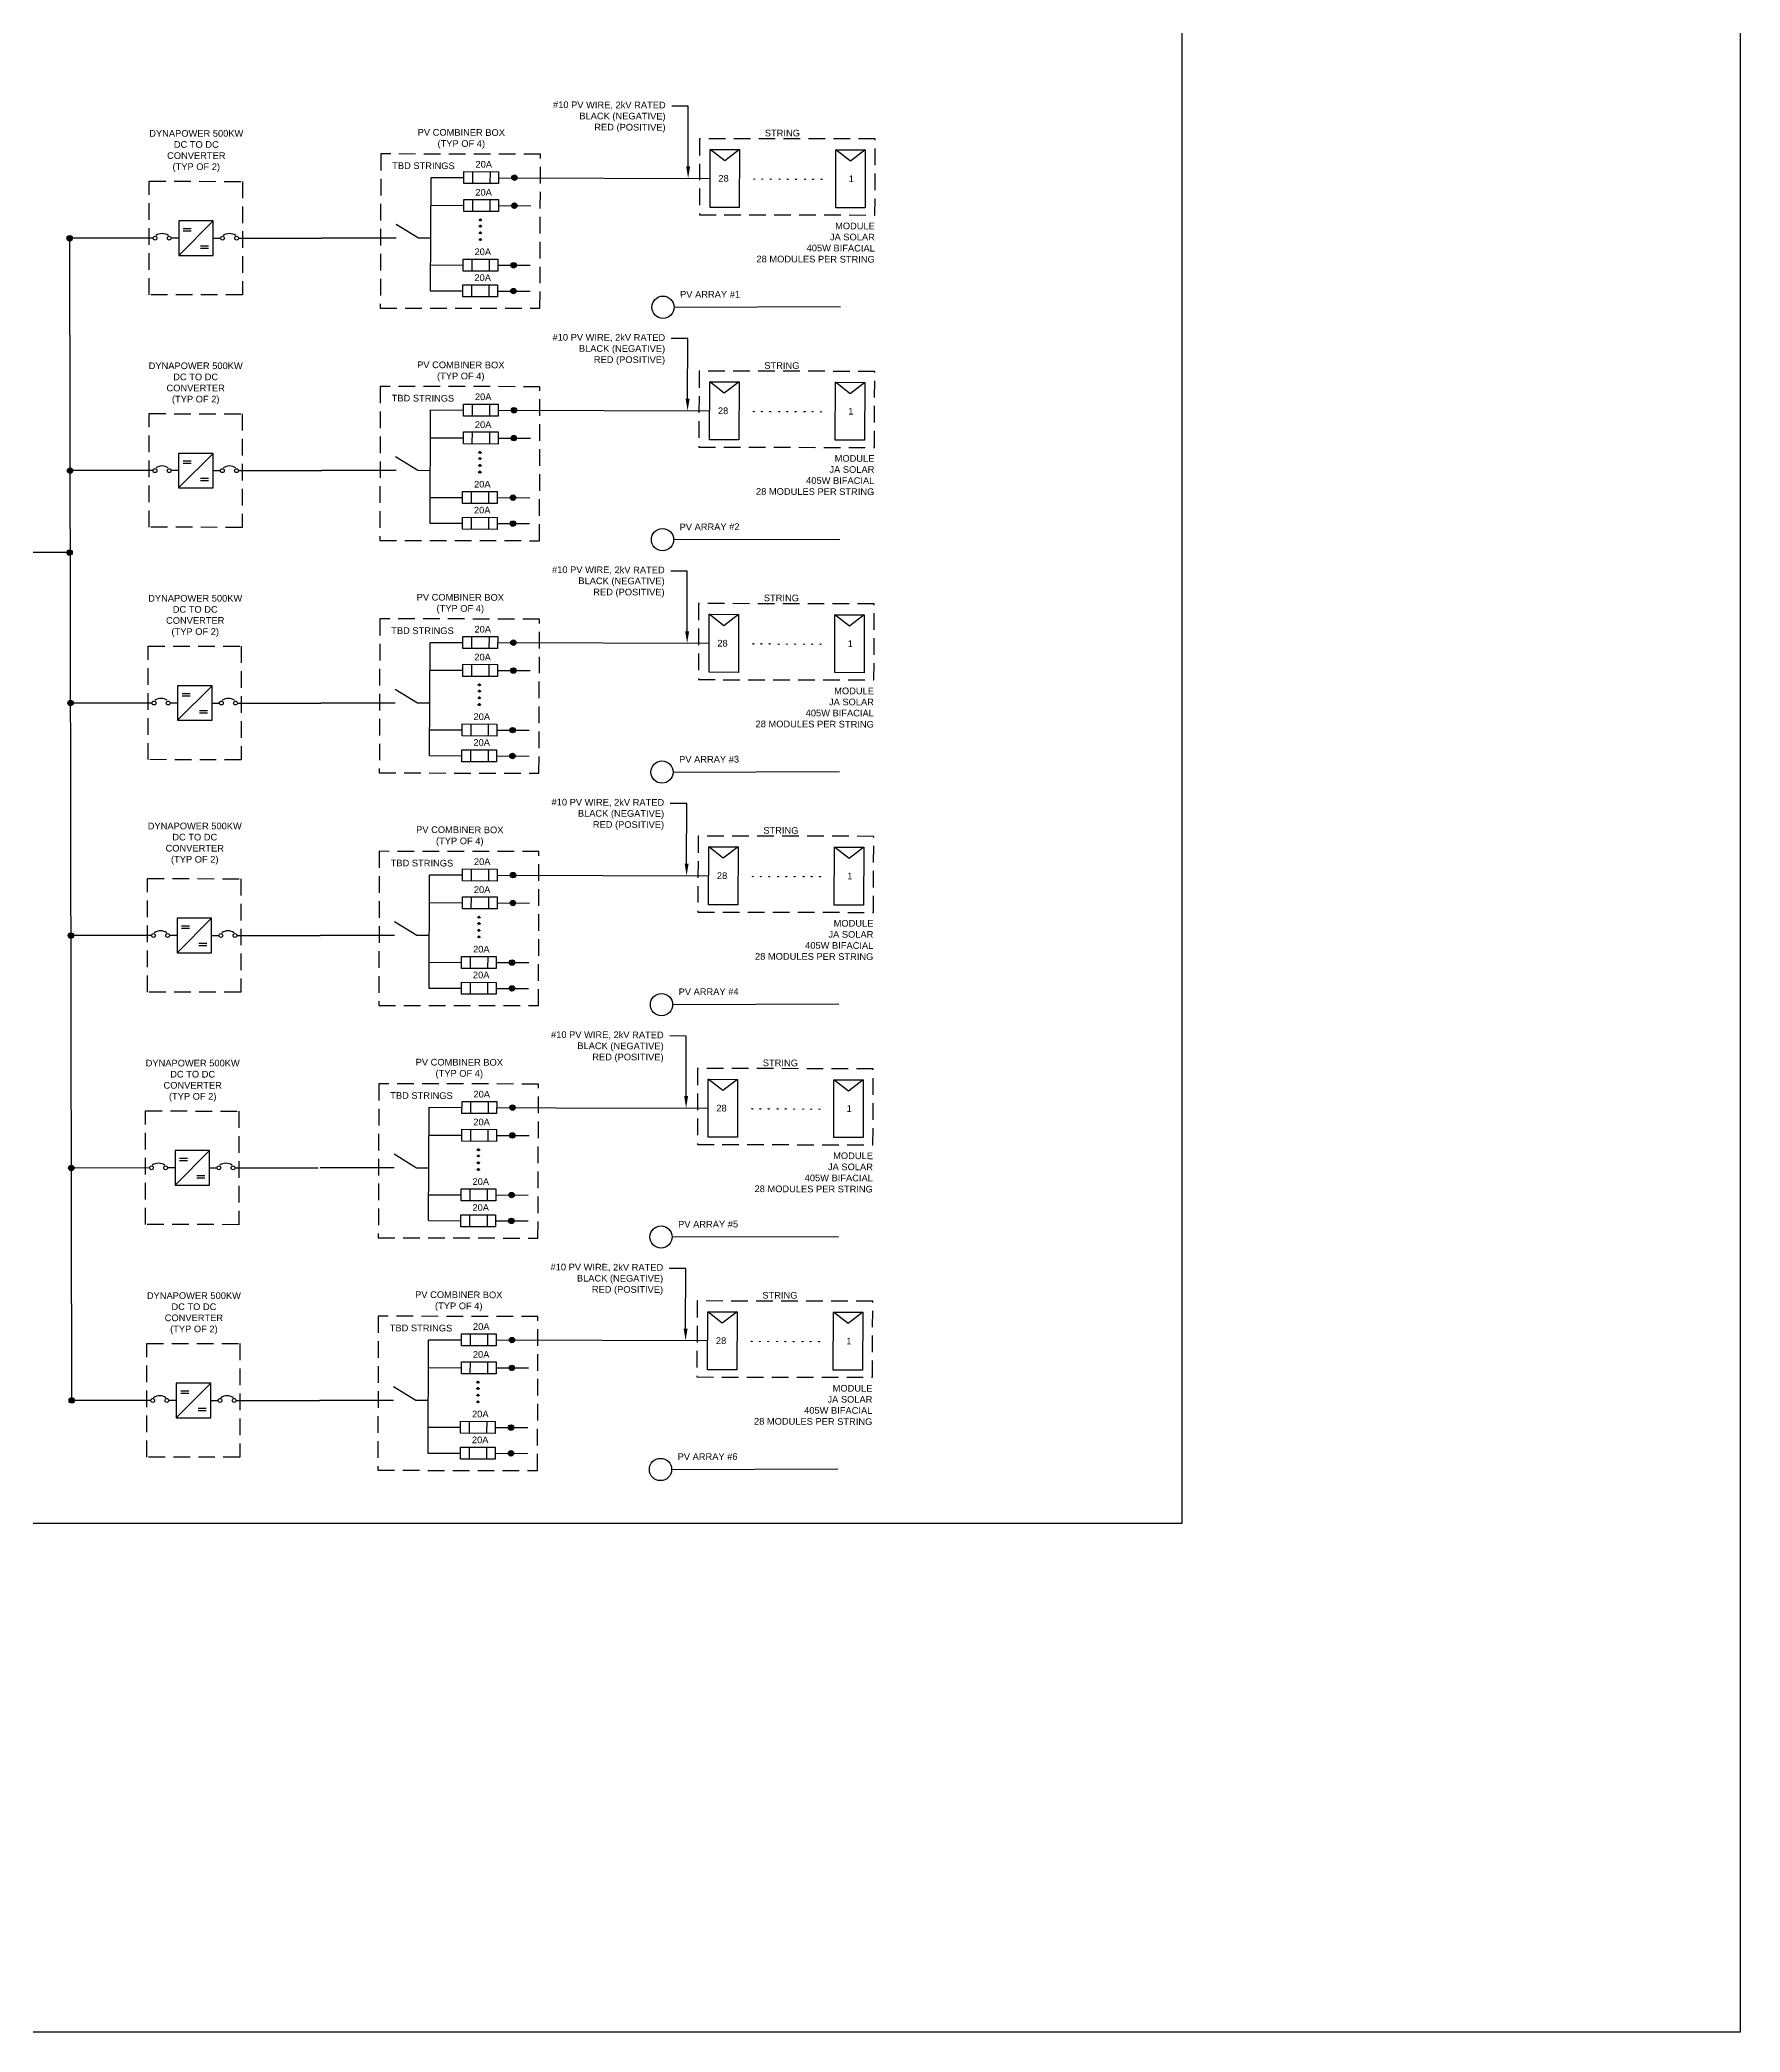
# Model space of a CAD drawing. Header units: feet. Extents: x 0 to 267, y -9 to 249.
# Drawn here: x 143.73 to 169.27, y -8.99 to 20.94 of the extents above; entities that cross this region are included whole.
import ezdxf
from ezdxf import colors
from ezdxf.entities.mleader import LeaderData, LeaderLine
from ezdxf.enums import TextEntityAlignment as Align
from ezdxf.math import Vec2, Vec3

# ---------------------------------------------------------------- set-up
doc = ezdxf.new("R2010")
doc.units = ezdxf.units.FT
doc.header["$MEASUREMENT"] = 0
doc.linetypes.add('DASHED2', pattern=[0.375, 0.25, -0.125])
doc.layers.add('A-ANNO-NOTE', color=131, linetype='Continuous', lineweight=30)
for name, color, linetype in [('DETL-MDLN', 4, 'Continuous'), ('E-EQUIP INVERTER', 241, 'Continuous'), ('E-TEXT', 7, 'Continuous'), ('G-ANNO-TEXT', 1, 'Continuous')]:
    doc.layers.add(name, color=color, linetype=linetype)
doc.layers.add('G-NPLT', color=67, linetype='Continuous', plot=False)
doc.styles.add('NEI-A', font='arial.ttf')

msp = doc.modelspace()

# ---------------------------------------------------------------- hatches: boundary and pattern name
at = {"layer": 'DETL-MDLN', "transparency": 33554687}
h = msp.add_hatch(color=256, dxfattribs=at)
h.dxf.hatch_style = 1
h.paths.add_polyline_path([(150.817, 18.868, -1), (150.898, 18.868, -1)])
h = msp.add_hatch(color=256, dxfattribs=at)
h.dxf.hatch_style = 1
h.paths.add_polyline_path([(150.326, 18.238, -1), (150.366, 18.238, -1)])
h = msp.add_hatch(color=256, dxfattribs=at)
h.dxf.hatch_style = 1
h.paths.add_polyline_path([(150.815, 18.449, -1), (150.896, 18.449, -1)])
h = msp.add_hatch(color=256, dxfattribs=at)
h.dxf.hatch_style = 1
h.paths.add_polyline_path([(144.176, 18, 1), (144.176, 17.919, 1)])
h = msp.add_hatch(color=256, dxfattribs=at)
h.dxf.hatch_style = 1
h.paths.add_polyline_path([(150.325, 18.144, -1), (150.366, 18.144, -1)])
h = msp.add_hatch(color=256, dxfattribs=at)
h.dxf.hatch_style = 1
h.paths.add_polyline_path([(150.325, 18.042, -1), (150.366, 18.041, -1)])
h = msp.add_hatch(color=256, dxfattribs=at)
h.dxf.hatch_style = 1
h.paths.add_polyline_path([(150.325, 17.942, -1), (150.366, 17.942, -1)])
h = msp.add_hatch(color=256, dxfattribs=at)
h.dxf.hatch_style = 1
h.paths.add_polyline_path([(150.803, 17.554, -1), (150.884, 17.554, -1)])
h = msp.add_hatch(color=256, dxfattribs=at)
h.dxf.hatch_style = 1
h.paths.add_polyline_path([(150.801, 17.166, -1), (150.883, 17.165, -1)])
h = msp.add_hatch(color=256, dxfattribs=at)
h.dxf.hatch_style = 1
h.paths.add_polyline_path([(150.809, 15.376, -1), (150.891, 15.376, -1)])
h = msp.add_hatch(color=256, dxfattribs=at)
h.dxf.hatch_style = 1
h.paths.add_polyline_path([(150.807, 14.957, -1), (150.889, 14.957, -1)])
h = msp.add_hatch(color=256, dxfattribs=at)
h.dxf.hatch_style = 1
h.paths.add_polyline_path([(150.318, 14.746, -1), (150.359, 14.746, -1)])
h = msp.add_hatch(color=256, dxfattribs=at)
h.dxf.hatch_style = 1
h.paths.add_polyline_path([(150.318, 14.652, -1), (150.359, 14.652, -1)])
h = msp.add_hatch(color=256, dxfattribs=at)
h.dxf.hatch_style = 1
h.paths.add_polyline_path([(144.183, 14.509, 1), (144.183, 14.428, 1)])
h = msp.add_hatch(color=256, dxfattribs=at)
h.dxf.hatch_style = 1
h.paths.add_polyline_path([(150.317, 14.45, -1), (150.358, 14.45, -1)])
h = msp.add_hatch(color=256, dxfattribs=at)
h.dxf.hatch_style = 1
h.paths.add_polyline_path([(150.318, 14.55, -1), (150.358, 14.55, -1)])
h = msp.add_hatch(color=256, dxfattribs=at)
h.dxf.hatch_style = 1
h.paths.add_polyline_path([(150.795, 14.062, -1), (150.877, 14.062, -1)])
h = msp.add_hatch(color=256, dxfattribs=at)
h.dxf.hatch_style = 1
h.paths.add_polyline_path([(150.794, 13.674, -1), (150.875, 13.674, -1)])
h = msp.add_hatch(color=256, dxfattribs=at)
h.dxf.hatch_style = 1
h.paths.add_polyline_path([(144.175, 13.278, 1), (144.175, 13.197, 1)])
h = msp.add_hatch(color=256, dxfattribs=at)
h.dxf.hatch_style = 1
h.paths.add_polyline_path([(150.802, 11.884, -1), (150.883, 11.884, -1)])
h = msp.add_hatch(color=256, dxfattribs=at)
h.dxf.hatch_style = 1
h.paths.add_polyline_path([(150.8, 11.466, -1), (150.881, 11.466, -1)])
h = msp.add_hatch(color=256, dxfattribs=at)
h.dxf.hatch_style = 1
h.paths.add_polyline_path([(150.31, 11.058, -1), (150.351, 11.058, -1)])
h = msp.add_hatch(color=256, dxfattribs=at)
h.dxf.hatch_style = 1
h.paths.add_polyline_path([(150.311, 11.254, -1), (150.352, 11.254, -1)])
h = msp.add_hatch(color=256, dxfattribs=at)
h.dxf.hatch_style = 1
h.paths.add_polyline_path([(150.311, 11.161, -1), (150.351, 11.16, -1)])
h = msp.add_hatch(color=256, dxfattribs=at)
h.dxf.hatch_style = 1
h.paths.add_polyline_path([(144.189, 11.017, 1), (144.189, 10.936, 1)])
h = msp.add_hatch(color=256, dxfattribs=at)
h.dxf.hatch_style = 1
h.paths.add_polyline_path([(150.31, 10.959, -1), (150.351, 10.958, -1)])
h = msp.add_hatch(color=256, dxfattribs=at)
h.dxf.hatch_style = 1
h.paths.add_polyline_path([(150.788, 10.571, -1), (150.869, 10.57, -1)])
h = msp.add_hatch(color=256, dxfattribs=at)
h.dxf.hatch_style = 1
h.paths.add_polyline_path([(150.786, 10.182, -1), (150.868, 10.182, -1)])
h = msp.add_hatch(color=256, dxfattribs=at)
h.dxf.hatch_style = 1
h.paths.add_polyline_path([(150.794, 8.393, -1), (150.876, 8.392, -1)])
h = msp.add_hatch(color=256, dxfattribs=at)
h.dxf.hatch_style = 1
h.paths.add_polyline_path([(150.303, 7.763, -1), (150.344, 7.763, -1)])
h = msp.add_hatch(color=256, dxfattribs=at)
h.dxf.hatch_style = 1
h.paths.add_polyline_path([(150.793, 7.974, -1), (150.874, 7.974, -1)])
h = msp.add_hatch(color=256, dxfattribs=at)
h.dxf.hatch_style = 1
h.paths.add_polyline_path([(144.195, 7.526, 1), (144.195, 7.444, 1)])
h = msp.add_hatch(color=256, dxfattribs=at)
h.dxf.hatch_style = 1
h.paths.add_polyline_path([(150.303, 7.669, -1), (150.344, 7.669, -1)])
h = msp.add_hatch(color=256, dxfattribs=at)
h.dxf.hatch_style = 1
h.paths.add_polyline_path([(150.303, 7.566, -1), (150.344, 7.566, -1)])
h = msp.add_hatch(color=256, dxfattribs=at)
h.dxf.hatch_style = 1
h.paths.add_polyline_path([(150.303, 7.467, -1), (150.343, 7.467, -1)])
h = msp.add_hatch(color=256, dxfattribs=at)
h.dxf.hatch_style = 1
h.paths.add_polyline_path([(150.781, 7.079, -1), (150.862, 7.079, -1)])
h = msp.add_hatch(color=256, dxfattribs=at)
h.dxf.hatch_style = 1
h.paths.add_polyline_path([(150.779, 6.691, -1), (150.86, 6.69, -1)])
h = msp.add_hatch(color=256, dxfattribs=at)
h.dxf.hatch_style = 1
h.paths.add_polyline_path([(150.787, 4.901, -1), (150.868, 4.901, -1)])
h = msp.add_hatch(color=256, dxfattribs=at)
h.dxf.hatch_style = 1
h.paths.add_polyline_path([(150.785, 4.482, -1), (150.866, 4.482, -1)])
h = msp.add_hatch(color=256, dxfattribs=at)
h.dxf.hatch_style = 1
h.paths.add_polyline_path([(150.296, 4.271, -1), (150.337, 4.271, -1)])
h = msp.add_hatch(color=256, dxfattribs=at)
h.dxf.hatch_style = 1
h.paths.add_polyline_path([(150.296, 4.177, -1), (150.336, 4.177, -1)])
h = msp.add_hatch(color=256, dxfattribs=at)
h.dxf.hatch_style = 1
h.paths.add_polyline_path([(144.201, 4.033, 1), (144.201, 3.952, 1)])
h = msp.add_hatch(color=256, dxfattribs=at)
h.dxf.hatch_style = 1
h.paths.add_polyline_path([(150.295, 4.075, -1), (150.336, 4.075, -1)])
h = msp.add_hatch(color=256, dxfattribs=at)
h.dxf.hatch_style = 1
h.paths.add_polyline_path([(150.295, 3.975, -1), (150.336, 3.975, -1)])
h = msp.add_hatch(color=256, dxfattribs=at)
h.dxf.hatch_style = 1
h.paths.add_polyline_path([(150.773, 3.587, -1), (150.854, 3.587, -1)])
h = msp.add_hatch(color=256, dxfattribs=at)
h.dxf.hatch_style = 1
h.paths.add_polyline_path([(150.771, 3.199, -1), (150.853, 3.199, -1)])
h = msp.add_hatch(color=256, dxfattribs=at)
h.dxf.hatch_style = 1
h.paths.add_polyline_path([(150.779, 1.409, -1), (150.861, 1.409, -1)])
h = msp.add_hatch(color=256, dxfattribs=at)
h.dxf.hatch_style = 1
h.paths.add_polyline_path([(150.778, 0.991, -1), (150.859, 0.99, -1)])
h = msp.add_hatch(color=256, dxfattribs=at)
h.dxf.hatch_style = 1
h.paths.add_polyline_path([(150.288, 0.685, -1), (150.329, 0.685, -1)])
h = msp.add_hatch(color=256, dxfattribs=at)
h.dxf.hatch_style = 1
h.paths.add_polyline_path([(150.288, 0.583, -1), (150.329, 0.583, -1)])
h = msp.add_hatch(color=256, dxfattribs=at)
h.dxf.hatch_style = 1
h.paths.add_polyline_path([(150.289, 0.779, -1), (150.329, 0.779, -1)])
h = msp.add_hatch(color=256, dxfattribs=at)
h.dxf.hatch_style = 1
h.paths.add_polyline_path([(144.207, 0.542, 1), (144.207, 0.461, 1)])
h = msp.add_hatch(color=256, dxfattribs=at)
h.dxf.hatch_style = 1
h.paths.add_polyline_path([(150.288, 0.483, -1), (150.328, 0.483, -1)])
h = msp.add_hatch(color=256, dxfattribs=at)
h.dxf.hatch_style = 1
h.paths.add_polyline_path([(150.766, 0.095, -1), (150.847, 0.095, -1)])
h = msp.add_hatch(color=256, dxfattribs=at)
h.dxf.hatch_style = 1
h.paths.add_polyline_path([(150.764, -0.293, -1), (150.845, -0.293, -1)])

# ---------------------------------------------------------------- linework, layer by layer
at = {"layer": 'A-ANNO-NOTE'}
for p, q in [((153.255, 16.924), (155.753, 16.932)), ((153.248, 13.432), (155.745, 13.44)), ((153.24, 9.941), (155.738, 9.949)), ((153.233, 6.449), (155.73, 6.457)), ((153.226, 2.957), (155.723, 2.965)), ((153.218, -0.534), (155.716, -0.527))]:
    msp.add_line(p, q, dxfattribs=at)
for centre in [(153.088, 16.923), (153.081, 13.432), (153.073, 9.94), (153.066, 6.448), (153.059, 2.957), (153.051, -0.535)]:
    msp.add_circle(centre, 0.167, dxfattribs=at)
at = {"layer": 'DETL-MDLN', "transparency": 33554687}
for p, q in [((154.017, 19.122), (153.798, 19.293)), ((154.238, 19.292), (154.017, 19.122)), ((155.906, 19.116), (155.687, 19.287)), ((156.127, 19.286), (155.906, 19.116)), ((150.229, 18.961), (150.228, 18.78)), ((150.491, 18.96), (150.49, 18.779)), ((150.227, 18.542), (150.227, 18.361)), ((150.489, 18.541), (150.488, 18.361)), ((145.812, 17.96), (145.7, 17.96)), ((145.812, 17.96), (145.7, 17.96)), ((146.33, 18.219), (145.814, 17.7)), ((145.882, 18.106), (146.002, 18.106)), ((145.882, 18.07), (146.002, 18.07)), ((146.33, 17.96), (146.442, 17.96)), ((146.14, 17.846), (146.26, 17.846)), ((146.14, 17.811), (146.26, 17.811)), ((150.215, 17.647), (150.215, 17.466)), ((150.477, 17.646), (150.476, 17.465)), ((150.213, 17.259), (150.213, 17.078)), ((150.475, 17.258), (150.475, 17.077)), ((154.01, 15.63), (153.79, 15.802)), ((154.231, 15.8), (154.01, 15.63)), ((155.899, 15.624), (155.679, 15.796)), ((156.12, 15.794), (155.899, 15.624)), ((150.222, 15.469), (150.221, 15.288)), ((150.483, 15.468), (150.483, 15.288)), ((150.22, 15.05), (150.219, 14.87)), ((150.481, 15.05), (150.481, 14.869)), ((146.33, 14.728), (145.813, 14.209)), ((145.812, 14.468), (145.7, 14.468)), ((145.812, 14.468), (145.7, 14.468)), ((145.881, 14.614), (146.001, 14.614)), ((145.881, 14.579), (146.001, 14.579)), ((146.33, 14.468), (146.442, 14.468)), ((146.139, 14.355), (146.259, 14.355)), ((146.139, 14.32), (146.259, 14.32)), ((150.208, 14.155), (150.207, 13.975)), ((150.469, 14.154), (150.469, 13.974)), ((150.206, 13.767), (150.205, 13.586)), ((150.468, 13.766), (150.467, 13.585)), ((154.003, 12.139), (153.783, 12.31)), ((154.223, 12.308), (154.003, 12.139)), ((155.891, 12.133), (155.672, 12.304)), ((156.112, 12.302), (155.891, 12.133)), ((150.214, 11.977), (150.214, 11.797)), ((150.476, 11.976), (150.475, 11.796)), ((150.212, 11.559), (150.212, 11.378)), ((150.474, 11.558), (150.473, 11.377)), ((146.314, 11.236), (145.798, 10.718)), ((145.866, 11.123), (145.986, 11.123)), ((145.866, 11.087), (145.986, 11.087)), ((145.796, 10.977), (145.684, 10.977)), ((145.796, 10.977), (145.684, 10.977)), ((146.124, 10.863), (146.244, 10.863)), ((146.124, 10.828), (146.244, 10.828)), ((146.314, 10.977), (146.426, 10.977)), ((150.2, 10.663), (150.2, 10.483)), ((150.462, 10.663), (150.461, 10.482)), ((150.199, 10.275), (150.198, 10.095)), ((150.46, 10.274), (150.46, 10.094)), ((153.995, 8.647), (153.776, 8.818)), ((154.216, 8.817), (153.995, 8.647)), ((155.884, 8.641), (155.664, 8.812)), ((156.105, 8.811), (155.884, 8.641)), ((150.207, 8.486), (150.206, 8.305)), ((150.468, 8.485), (150.468, 8.304)), ((150.205, 8.067), (150.204, 7.886)), ((150.467, 8.066), (150.466, 7.885)), ((145.788, 7.485), (145.676, 7.485)), ((145.788, 7.485), (145.676, 7.485)), ((146.306, 7.744), (145.79, 7.226)), ((145.858, 7.631), (145.978, 7.631)), ((145.858, 7.596), (145.978, 7.596)), ((146.306, 7.485), (146.418, 7.485)), ((146.116, 7.372), (146.236, 7.372)), ((146.116, 7.337), (146.236, 7.337)), ((150.193, 7.172), (150.192, 6.991)), ((150.455, 7.171), (150.454, 6.99)), ((150.191, 6.784), (150.191, 6.603)), ((150.453, 6.783), (150.452, 6.602)), ((153.988, 5.155), (153.768, 5.326)), ((154.208, 5.325), (153.988, 5.155)), ((155.877, 5.149), (155.657, 5.32)), ((156.097, 5.319), (155.877, 5.149)), ((150.199, 4.994), (150.199, 4.813)), ((150.461, 4.993), (150.46, 4.812)), ((150.197, 4.575), (150.197, 4.395)), ((150.459, 4.574), (150.459, 4.394)), ((146.276, 4.254), (145.76, 3.736)), ((145.758, 3.995), (145.646, 3.995)), ((145.758, 3.995), (145.646, 3.995)), ((145.827, 4.141), (145.948, 4.141)), ((145.827, 4.105), (145.948, 4.105)), ((146.276, 3.995), (146.388, 3.995)), ((146.086, 3.881), (146.206, 3.881)), ((146.086, 3.846), (146.206, 3.846)), ((150.185, 3.68), (150.185, 3.499)), ((150.447, 3.679), (150.447, 3.499)), ((150.184, 3.292), (150.183, 3.111)), ((150.446, 3.291), (150.445, 3.11)), ((153.98, 1.664), (153.761, 1.835)), ((154.201, 1.833), (153.98, 1.664)), ((155.869, 1.658), (155.649, 1.829)), ((156.09, 1.827), (155.869, 1.658)), ((150.192, 1.502), (150.191, 1.322)), ((150.454, 1.501), (150.453, 1.321)), ((150.19, 1.084), (150.189, 0.903)), ((150.452, 1.083), (150.451, 0.902)), ((146.294, 0.761), (145.778, 0.242)), ((145.846, 0.647), (145.966, 0.647)), ((145.846, 0.612), (145.966, 0.612)), ((145.776, 0.502), (145.664, 0.502)), ((145.776, 0.502), (145.664, 0.502)), ((146.104, 0.388), (146.224, 0.388)), ((146.104, 0.353), (146.224, 0.353)), ((146.294, 0.502), (146.406, 0.502)), ((150.178, 0.188), (150.177, 0.008)), ((150.44, 0.188), (150.439, 0.007)), ((150.176, -0.2), (150.176, -0.381)), ((150.438, -0.201), (150.438, -0.381))]:
    msp.add_line(p, q, dxfattribs=at)
for points in [[(154.238, 19.292), (154.235, 18.422), (153.795, 18.423), (153.798, 19.293)], [(156.127, 19.286), (156.124, 18.416), (155.684, 18.417), (155.687, 19.287)], [(150.62, 18.779), (150.099, 18.78), (150.099, 18.961), (150.62, 18.959)], [(150.618, 18.36), (150.097, 18.362), (150.098, 18.542), (150.619, 18.541)], [(145.814, 17.7), (146.33, 17.7), (146.33, 18.219), (145.814, 18.219)], [(150.606, 17.465), (150.085, 17.467), (150.086, 17.647), (150.607, 17.646)], [(150.604, 17.077), (150.083, 17.078), (150.084, 17.259), (150.605, 17.257)], [(154.231, 15.8), (154.228, 14.93), (153.788, 14.931), (153.79, 15.802)], [(156.12, 15.794), (156.117, 14.924), (155.676, 14.925), (155.679, 15.796)], [(150.612, 15.287), (150.091, 15.289), (150.092, 15.469), (150.613, 15.468)], [(150.611, 14.868), (150.09, 14.87), (150.09, 15.051), (150.611, 15.049)], [(145.813, 14.209), (146.33, 14.209), (146.33, 14.728), (145.813, 14.728)], [(150.599, 13.973), (150.078, 13.975), (150.078, 14.156), (150.599, 14.154)], [(150.597, 13.585), (150.076, 13.587), (150.076, 13.767), (150.598, 13.766)], [(154.223, 12.308), (154.221, 11.438), (153.78, 11.44), (153.783, 12.31)], [(156.112, 12.302), (156.109, 11.432), (155.669, 11.434), (155.672, 12.304)], [(150.605, 11.795), (150.084, 11.797), (150.084, 11.978), (150.606, 11.976)], [(150.603, 11.377), (150.082, 11.378), (150.083, 11.559), (150.604, 11.557)], [(145.798, 10.718), (146.314, 10.718), (146.314, 11.236), (145.798, 11.236)], [(150.591, 10.482), (150.07, 10.483), (150.071, 10.664), (150.592, 10.662)], [(150.59, 10.093), (150.068, 10.095), (150.069, 10.276), (150.59, 10.274)], [(154.216, 8.817), (154.213, 7.946), (153.773, 7.948), (153.776, 8.818)], [(156.105, 8.811), (156.102, 7.94), (155.662, 7.942), (155.664, 8.812)], [(150.598, 8.304), (150.076, 8.305), (150.077, 8.486), (150.598, 8.484)], [(150.596, 7.885), (150.075, 7.887), (150.075, 8.067), (150.596, 8.066)], [(145.79, 7.226), (146.306, 7.226), (146.306, 7.744), (145.79, 7.744)], [(150.584, 6.99), (150.063, 6.992), (150.063, 7.172), (150.584, 7.171)], [(150.582, 6.602), (150.061, 6.603), (150.062, 6.784), (150.583, 6.782)], [(154.208, 5.325), (154.206, 4.455), (153.765, 4.456), (153.768, 5.326)], [(156.097, 5.319), (156.095, 4.449), (155.654, 4.45), (155.657, 5.32)], [(150.59, 4.812), (150.069, 4.814), (150.07, 4.994), (150.591, 4.993)], [(150.588, 4.393), (150.067, 4.395), (150.068, 4.576), (150.589, 4.574)], [(145.76, 3.736), (146.276, 3.736), (146.276, 4.254), (145.76, 4.254)], [(150.576, 3.498), (150.055, 3.5), (150.056, 3.68), (150.577, 3.679)], [(150.575, 3.11), (150.054, 3.112), (150.054, 3.292), (150.575, 3.291)], [(154.201, 1.833), (154.198, 0.963), (153.758, 0.964), (153.761, 1.835)], [(156.09, 1.827), (156.087, 0.957), (155.647, 0.958), (155.649, 1.829)], [(150.583, 1.32), (150.062, 1.322), (150.062, 1.503), (150.583, 1.501)], [(150.581, 0.902), (150.06, 0.903), (150.06, 1.084), (150.581, 1.082)], [(145.778, 0.242), (146.294, 0.242), (146.294, 0.761), (145.778, 0.761)], [(150.569, 0.006), (150.048, 0.008), (150.048, 0.189), (150.569, 0.187)], [(150.567, -0.382), (150.046, -0.38), (150.047, -0.199), (150.568, -0.201)]]:
    msp.add_lwpolyline(points, close=True, dxfattribs=at)
for points in [[(149.6, 18.873), (149.593, 17.171)], [(149.609, 18.873), (150.099, 18.871)], [(150.62, 18.868), (153.796, 18.858)], [(149.607, 18.454), (150.097, 18.452)], [(150.618, 18.45), (151.105, 18.448)], [(149.605, 17.959), (149.414, 17.96), (149.078, 18.166)], [(149.595, 17.559), (150.085, 17.557)], [(150.606, 17.555), (151.094, 17.553)], [(149.593, 17.171), (150.084, 17.169)], [(150.605, 17.166), (151.093, 17.165)], [(149.593, 15.381), (149.586, 13.679)], [(149.602, 15.381), (150.092, 15.379)], [(150.613, 15.377), (153.789, 15.367)], [(149.598, 14.467), (149.407, 14.468), (149.071, 14.675)], [(149.6, 14.962), (150.09, 14.96)], [(150.611, 14.958), (151.098, 14.957)], [(149.588, 14.067), (150.078, 14.065)], [(150.599, 14.063), (151.087, 14.061)], [(149.586, 13.679), (150.076, 13.677)], [(150.597, 13.675), (151.085, 13.673)], [(149.585, 11.889), (149.578, 10.187)], [(149.594, 11.889), (150.084, 11.887)], [(150.605, 11.885), (153.782, 11.875)], [(149.592, 11.471), (150.082, 11.469)], [(150.603, 11.466), (151.091, 11.465)], [(149.59, 10.976), (149.399, 10.976), (149.063, 11.183)], [(149.58, 10.576), (150.07, 10.574)], [(150.591, 10.571), (151.079, 10.57)], [(149.579, 10.187), (150.069, 10.185)], [(150.59, 10.183), (151.078, 10.181)], [(149.578, 8.398), (149.571, 6.696)], [(149.587, 8.398), (150.077, 8.396)], [(150.598, 8.393), (153.774, 8.383)], [(149.585, 7.979), (150.075, 7.977)], [(150.596, 7.975), (151.083, 7.973)], [(149.583, 7.484), (149.392, 7.485), (149.056, 7.691)], [(149.573, 7.084), (150.063, 7.082)], [(150.584, 7.08), (151.072, 7.078)], [(149.571, 6.696), (150.061, 6.694)], [(150.582, 6.691), (151.07, 6.69)], [(149.57, 4.906), (149.563, 3.204)], [(149.579, 4.906), (150.069, 4.904)], [(150.59, 4.902), (151.474, 4.899)], [(151.474, 4.897), (153.767, 4.892)], [(149.576, 3.992), (149.385, 3.993), (149.049, 4.199)], [(149.577, 4.487), (150.067, 4.485)], [(150.589, 4.483), (151.076, 4.481)], [(149.565, 3.592), (150.055, 3.59)], [(150.577, 3.588), (151.064, 3.586)], [(149.564, 3.204), (150.054, 3.202)], [(150.575, 3.2), (151.063, 3.198)], [(149.563, 1.414), (149.556, -0.288)], [(149.572, 1.414), (150.062, 1.412)], [(150.583, 1.41), (153.759, 1.4)], [(149.57, 0.996), (150.06, 0.994)], [(150.581, 0.991), (151.068, 0.99)], [(149.568, 0.5), (149.377, 0.501), (149.041, 0.708)], [(149.558, 0.1), (150.048, 0.098)], [(150.569, 0.096), (151.057, 0.095)], [(149.556, -0.288), (150.046, -0.29)], [(150.567, -0.292), (151.056, -0.294)]]:
    msp.add_lwpolyline(points, dxfattribs=at)
at = {"layer": 'DETL-MDLN', "transparency": 33554687, "const_width": 0.0193}
for points in [[(154.451, 18.856, 1), (154.47, 18.856, 1)], [(154.571, 18.856, 1), (154.59, 18.856, 1)], [(154.697, 18.855, 1), (154.716, 18.855, 1)], [(154.832, 18.855, 1), (154.851, 18.855, 1)], [(154.953, 18.854, 1), (154.972, 18.854, 1)], [(155.078, 18.854, 1), (155.098, 18.854, 1)], [(155.214, 18.854, 1), (155.233, 18.854, 1)], [(155.334, 18.853, 1), (155.353, 18.853, 1)], [(155.46, 18.853, 1), (155.479, 18.853, 1)], [(154.443, 15.364, 1), (154.462, 15.364, 1)], [(154.564, 15.364, 1), (154.583, 15.364, 1)], [(154.689, 15.364, 1), (154.709, 15.363, 1)], [(154.825, 15.363, 1), (154.844, 15.363, 1)], [(154.945, 15.363, 1), (154.964, 15.363, 1)], [(155.071, 15.362, 1), (155.09, 15.362, 1)], [(155.206, 15.362, 1), (155.226, 15.362, 1)], [(155.327, 15.362, 1), (155.346, 15.361, 1)], [(155.452, 15.361, 1), (155.472, 15.361, 1)], [(154.436, 11.873, 1), (154.455, 11.873, 1)], [(154.556, 11.872, 1), (154.575, 11.872, 1)], [(154.682, 11.872, 1), (154.701, 11.872, 1)], [(154.817, 11.871, 1), (154.837, 11.871, 1)], [(154.938, 11.871, 1), (154.957, 11.871, 1)], [(155.063, 11.871, 1), (155.083, 11.871, 1)], [(155.199, 11.87, 1), (155.218, 11.87, 1)], [(155.319, 11.87, 1), (155.339, 11.87, 1)], [(155.445, 11.869, 1), (155.464, 11.869, 1)], [(154.428, 8.381, 1), (154.448, 8.381, 1)], [(154.549, 8.381, 1), (154.568, 8.38, 1)], [(154.675, 8.38, 1), (154.694, 8.38, 1)], [(154.81, 8.38, 1), (154.829, 8.38, 1)], [(154.93, 8.379, 1), (154.95, 8.379, 1)], [(155.056, 8.379, 1), (155.075, 8.379, 1)], [(155.191, 8.378, 1), (155.211, 8.378, 1)], [(155.312, 8.378, 1), (155.331, 8.378, 1)], [(155.438, 8.378, 1), (155.457, 8.378, 1)], [(154.421, 4.889, 1), (154.44, 4.889, 1)], [(154.541, 4.889, 1), (154.561, 4.889, 1)], [(154.667, 4.888, 1), (154.686, 4.888, 1)], [(154.802, 4.888, 1), (154.822, 4.888, 1)], [(154.923, 4.888, 1), (154.942, 4.888, 1)], [(155.049, 4.887, 1), (155.068, 4.887, 1)], [(155.184, 4.887, 1), (155.203, 4.887, 1)], [(155.304, 4.886, 1), (155.324, 4.886, 1)], [(155.43, 4.886, 1), (155.449, 4.886, 1)], [(154.413, 1.398, 1), (154.433, 1.397, 1)], [(154.534, 1.397, 1), (154.553, 1.397, 1)], [(154.66, 1.397, 1), (154.679, 1.397, 1)], [(154.795, 1.396, 1), (154.814, 1.396, 1)], [(154.915, 1.396, 1), (154.935, 1.396, 1)], [(155.041, 1.396, 1), (155.061, 1.395, 1)], [(155.177, 1.395, 1), (155.196, 1.395, 1)], [(155.297, 1.395, 1), (155.316, 1.395, 1)], [(155.423, 1.394, 1), (155.442, 1.394, 1)]]:
    msp.add_lwpolyline(points, format="xyb", dxfattribs=at)
at = {"layer": 'DETL-MDLN'}
for points in [[(145.43, 17.96), (144.176, 17.96)], [(144.207, 0.502), (144.177, 17.96)], [(146.711, 17.96), (147.964, 17.96)], [(149.078, 17.96), (147.966, 17.96)], [(145.429, 14.468), (144.181, 14.468)], [(146.71, 14.468), (147.964, 14.468)], [(149.078, 14.468), (147.966, 14.468)], [(144.175, 13.238), (140.404, 13.238)], [(145.414, 10.977), (144.186, 10.977)], [(146.695, 10.977), (147.949, 10.977)], [(149.063, 10.976), (147.951, 10.977)], [(145.406, 7.485), (144.195, 7.485)], [(146.687, 7.485), (147.941, 7.485)], [(149.056, 7.485), (147.944, 7.485)], [(145.376, 3.995), (144.201, 3.993)], [(146.657, 3.995), (147.911, 3.995)], [(149.049, 3.994), (147.937, 3.995)], [(145.394, 0.502), (144.207, 0.502)], [(146.675, 0.502), (147.929, 0.502)], [(149.041, 0.501), (147.929, 0.502)]]:
    msp.add_lwpolyline(points, dxfattribs=at)
at = {"layer": 'DETL-MDLN', "transparency": 33554687}
for points in [[(150.364, 18.041, -1), (150.327, 18.042, -1)], [(150.364, 18.238, -1), (150.328, 18.238, -1)], [(150.364, 18.144, -1), (150.328, 18.144, -1)], [(150.363, 17.942, -1), (150.327, 17.942, -1)], [(150.357, 14.746, -1), (150.32, 14.746, -1)], [(150.356, 14.45, -1), (150.319, 14.45, -1)], [(150.357, 14.652, -1), (150.32, 14.652, -1)], [(150.356, 14.55, -1), (150.32, 14.55, -1)], [(150.349, 11.254, -1), (150.313, 11.254, -1)], [(150.349, 11.16, -1), (150.313, 11.161, -1)], [(150.349, 11.058, -1), (150.312, 11.058, -1)], [(150.349, 10.958, -1), (150.312, 10.959, -1)], [(150.342, 7.669, -1), (150.305, 7.669, -1)], [(150.341, 7.566, -1), (150.305, 7.566, -1)], [(150.342, 7.763, -1), (150.306, 7.763, -1)], [(150.341, 7.467, -1), (150.305, 7.467, -1)], [(150.335, 4.271, -1), (150.298, 4.271, -1)], [(150.334, 3.975, -1), (150.297, 3.975, -1)], [(150.334, 4.177, -1), (150.298, 4.177, -1)], [(150.334, 4.075, -1), (150.298, 4.075, -1)], [(150.327, 0.685, -1), (150.29, 0.685, -1)], [(150.327, 0.779, -1), (150.291, 0.779, -1)], [(150.327, 0.583, -1), (150.29, 0.583, -1)], [(150.326, 0.483, -1), (150.29, 0.483, -1)]]:
    msp.add_lwpolyline(points, format="xyb", dxfattribs=at)
for centre, radius in [((150.857, 18.868), 0.0407), ((150.856, 18.449), 0.0407), ((144.176, 17.96), 0.0407), ((145.459, 17.96), 0.0287), ((145.671, 17.96), 0.0287), ((146.471, 17.96), 0.0287), ((146.684, 17.96), 0.0287), ((150.844, 17.554), 0.0407), ((150.842, 17.166), 0.0407), ((150.85, 15.376), 0.0407), ((150.848, 14.957), 0.0407), ((144.183, 14.468), 0.0407), ((145.458, 14.468), 0.0287), ((145.671, 14.468), 0.0287), ((146.47, 14.468), 0.0287), ((146.683, 14.468), 0.0287), ((150.836, 14.062), 0.0407), ((150.834, 13.674), 0.0407), ((144.175, 13.238), 0.0407), ((150.842, 11.884), 0.0407), ((150.841, 11.466), 0.0407), ((144.189, 10.977), 0.0407), ((145.443, 10.977), 0.0287), ((145.655, 10.977), 0.0287), ((146.455, 10.977), 0.0287), ((146.668, 10.977), 0.0287), ((150.829, 10.57), 0.0407), ((150.827, 10.182), 0.0407), ((150.835, 8.393), 0.0407), ((150.833, 7.974), 0.0407), ((144.195, 7.485), 0.0407), ((145.435, 7.485), 0.0287), ((145.647, 7.485), 0.0287), ((146.447, 7.485), 0.0287), ((146.66, 7.485), 0.0287), ((150.821, 7.079), 0.0407), ((150.82, 6.691), 0.0407), ((150.828, 4.901), 0.0407), ((150.826, 4.482), 0.0407), ((144.201, 3.993), 0.0407), ((145.405, 3.995), 0.0287), ((145.617, 3.995), 0.0287), ((146.417, 3.995), 0.0287), ((146.63, 3.995), 0.0287), ((150.814, 3.587), 0.0407), ((150.812, 3.199), 0.0407), ((150.82, 1.409), 0.0407), ((150.818, 0.991), 0.0407), ((144.207, 0.502), 0.0407), ((145.423, 0.502), 0.0287), ((145.635, 0.502), 0.0287), ((146.435, 0.502), 0.0287), ((146.648, 0.502), 0.0287), ((150.806, 0.095), 0.0407), ((150.805, -0.293), 0.0407)]:
    msp.add_circle(centre, radius, dxfattribs=at)
for centre in [(145.565, 17.857), (146.577, 17.857), (145.564, 14.366), (146.577, 14.366), (145.549, 10.874), (146.561, 10.874), (145.541, 7.383), (146.553, 7.383), (145.511, 3.892), (146.523, 3.892), (145.529, 0.399), (146.541, 0.399)]:
    msp.add_arc(centre, 0.172, 57.1187, 122.8813, dxfattribs=at)
at = {"layer": 'E-EQUIP INVERTER', "linetype": 'DASHED2'}
for points in [[(153.639, 19.454), (153.635, 18.313), (156.273, 18.308), (156.276, 19.45)], [(148.85, 19.225), (148.842, 16.911), (151.241, 16.907), (151.248, 19.221)], [(146.77, 18.813), (146.77, 17.107), (145.371, 17.11), (145.371, 18.816)], [(153.631, 15.963), (153.628, 14.821), (156.265, 14.817), (156.269, 15.959)], [(148.842, 15.733), (148.835, 13.42), (151.234, 13.416), (151.241, 15.729)], [(146.769, 15.321), (146.769, 13.615), (145.37, 13.619), (145.37, 15.325)], [(153.624, 12.471), (153.62, 11.329), (156.258, 11.325), (156.262, 12.467)], [(148.835, 12.242), (148.827, 9.928), (151.226, 9.924), (151.234, 12.238)], [(146.754, 11.83), (146.754, 10.124), (145.355, 10.127), (145.355, 11.833)], [(153.616, 8.979), (153.613, 7.837), (156.25, 7.833), (156.254, 8.975)], [(148.827, 8.75), (148.82, 6.436), (151.219, 6.432), (151.226, 8.746)], [(146.746, 8.338), (146.746, 6.632), (145.347, 6.636), (145.347, 8.342)], [(153.609, 5.488), (153.605, 4.346), (156.243, 4.342), (156.247, 5.483)], [(148.82, 5.258), (148.812, 2.944), (151.211, 2.941), (151.219, 5.254)], [(146.716, 4.848), (146.716, 3.142), (145.317, 3.145), (145.317, 4.851)], [(153.602, 1.996), (153.598, 0.854), (156.236, 0.85), (156.239, 1.992)], [(148.812, 1.766), (148.805, -0.547), (151.204, -0.551), (151.211, 1.763)], [(146.734, 1.355), (146.734, -0.351), (145.335, -0.348), (145.335, 1.358)]]:
    msp.add_lwpolyline(points, close=True, dxfattribs=at)
at = {"layer": 'E-TEXT'}
msp.add_lwpolyline([(76.029, 35.907), (169.269, 35.907), (169.269, -8.987), (76.029, -8.987)], close=True, dxfattribs=at)
at = {"layer": 'G-NPLT'}
msp.add_lwpolyline([(129.261, 21.104), (160.884, 21.104), (160.884, -1.348), (129.261, -1.348)], close=True, dxfattribs=at)

# ---------------------------------------------------------------- texts
at = {"layer": 'G-ANNO-TEXT', "style": 'NEI-A'}
for s, p in [('STRING', (154.618, 19.49)), ('TBD STRINGS', (149.021, 19)), ('STRING', (154.611, 15.998)), ('TBD STRINGS', (149.013, 15.508)), ('STRING', (154.603, 12.507)), ('TBD STRINGS', (149.006, 12.016)), ('STRING', (154.596, 9.015)), ('TBD STRINGS', (148.998, 8.525)), ('STRING', (154.588, 5.523)), ('TBD STRINGS', (148.991, 5.033)), ('STRING', (154.581, 2.032)), ('TBD STRINGS', (148.984, 1.541))]:
    msp.add_text(s, height=0.1, rotation=359.8183, dxfattribs=at).set_placement(p)
at = {"layer": 'G-ANNO-TEXT', "transparency": 33554687, "style": 'NEI-A'}
for p in [(150.52, 19.069), (150.518, 18.65), (150.506, 17.755), (150.504, 17.367), (150.512, 15.577), (150.511, 15.159), (150.499, 14.264), (150.497, 13.875), (150.505, 12.086), (150.503, 11.667), (150.491, 10.772), (150.489, 10.384), (150.497, 8.594), (150.496, 8.175), (150.484, 7.28), (150.482, 6.892), (150.49, 5.102), (150.488, 4.684), (150.476, 3.789), (150.475, 3.4), (150.483, 1.611), (150.481, 1.192), (150.469, 0.297), (150.467, -0.091)]:
    msp.add_text('20A', height=0.1, rotation=359.8183, dxfattribs=at).set_placement(p, align=Align.MIDDLE_RIGHT)
at = {"layer": 'G-ANNO-TEXT', "char_height": 0.1, "attachment_point": 5, "style": 'NEI-A'}
for insert in [(146.078, 19.269), (146.069, 15.778), (146.062, 12.286), (146.055, 8.865), (146.024, 5.304), (146.042, 1.811)]:
    msp.add_mtext_dynamic_manual_height_columns('\\pxqc;DYNAPOWER 500KW DC TO DC CONVERTER\\P(TYP OF 2)', width=1.41205, gutter_width=0.469, heights=[0], dxfattribs=dict(at, insert=insert))
at = {"layer": 'G-ANNO-TEXT', "char_height": 0.1, "rotation": 359.8183, "style": 'NEI-A'}
for s, width, insert, attachment_point in [('\\pxqc;PV COMBINER BOX\\P(TYP OF 4)', 1.91901, (150.059, 19.45), 5), ('MODULE\\PJA SOLAR\\P405W BIFACIAL \\P28 MODULES PER STRING', 2.80406, (156.271, 17.892), 6), ('\\pxqc;PV COMBINER BOX\\P(TYP OF 4)', 1.91901, (150.051, 15.958), 5), ('MODULE\\PJA SOLAR\\P405W BIFACIAL \\P28 MODULES PER STRING', 2.80406, (156.264, 14.4), 6), ('\\pxqc;PV COMBINER BOX\\P(TYP OF 4)', 1.91901, (150.044, 12.467), 5), ('MODULE\\PJA SOLAR\\P405W BIFACIAL \\P28 MODULES PER STRING', 2.80406, (156.257, 10.908), 6), ('\\pxqc;PV COMBINER BOX\\P(TYP OF 4)', 1.91901, (150.036, 8.975), 5), ('MODULE\\PJA SOLAR\\P405W BIFACIAL \\P28 MODULES PER STRING', 2.80406, (156.249, 7.417), 6), ('\\pxqc;PV COMBINER BOX\\P(TYP OF 4)', 1.91901, (150.029, 5.483), 5), ('MODULE\\PJA SOLAR\\P405W BIFACIAL \\P28 MODULES PER STRING', 2.80406, (156.242, 3.925), 6), ('\\pxqc;PV COMBINER BOX\\P(TYP OF 4)', 1.91901, (150.021, 1.991), 5), ('MODULE\\PJA SOLAR\\P405W BIFACIAL \\P28 MODULES PER STRING', 2.80406, (156.234, 0.433), 6)]:
    msp.add_mtext_dynamic_manual_height_columns(s, width=width, gutter_width=0.469, heights=[0], dxfattribs=dict(at, insert=insert, attachment_point=attachment_point))
at = {"layer": 'G-ANNO-TEXT', "transparency": 33554687, "char_height": 0.1, "attachment_point": 3, "rotation": 359.8183, "style": 'NEI-A'}
for s, width, insert in [('28', 0.14086, (154.076, 18.909)), ('1', 0.04973, (155.957, 18.903)), ('28', 0.14086, (154.069, 15.417)), ('1', 0.04973, (155.949, 15.411)), ('28', 0.14086, (154.061, 11.926)), ('1', 0.04973, (155.942, 11.919)), ('28', 0.14086, (154.054, 8.434)), ('1', 0.04973, (155.935, 8.428)), ('28', 0.14086, (154.046, 4.942)), ('1', 0.04973, (155.927, 4.936)), ('28', 0.14086, (154.039, 1.45)), ('1', 0.04973, (155.92, 1.444))]:
    msp.add_mtext_dynamic_manual_height_columns(s, width=width, gutter_width=0.469, heights=[0], dxfattribs=dict(at, insert=insert))
at = {"layer": 'G-ANNO-TEXT', "lineweight": 9, "char_height": 0.1, "width": 2.8441, "attachment_point": 1, "rotation": 0.1817, "line_spacing_factor": 0.968724, "style": 'NEI-A'}
for s, insert in [('{\\fArial|b0|i0|c0|p34;PV ARRAY #1}', (153.345, 17.165)), ('{\\fArial|b0|i0|c0|p34;PV ARRAY #2}', (153.338, 13.673)), ('{\\fArial|b0|i0|c0|p34;PV ARRAY #3}', (153.331, 10.181)), ('{\\fArial|b0|i0|c0|p34;PV ARRAY #4}', (153.323, 6.69)), ('{\\fArial|b0|i0|c0|p34;PV ARRAY #5}', (153.316, 3.198)), ('{\\fArial|b0|i0|c0|p34;PV ARRAY #6}', (153.308, -0.294))]:
    msp.add_mtext(s, dxfattribs=dict(at, insert=insert))

# ---------------------------------------------------------------- leaders
at = {"layer": 'G-ANNO-TEXT'}
ml = msp.add_multileader_mtext('Standard', dxfattribs=at)
ml.set_content('\\A1;{\\C256;#10 PV WIRE, 2kV RATED\\PBLACK (NEGATIVE) \\PRED (POSITIVE)}', color=7, style='NEI-A')
ml.set_leader_properties()
ml.build(insert=Vec2(0, 0))
ml.multileader.update_dxf_attribs({"dogleg_length": 0.25, "arrow_head_size": 0.18})
ctx = ml.context
ctx.base_point, ctx.char_height, ctx.arrow_head_size, ctx.landing_gap_size, ctx.plane_origin, ctx.plane_x_axis, ctx.plane_y_axis = Vec3(151.355, 19.95), 0.1, 0.18, 0.09, Vec3(151.804, 18.48), Vec3(0.999995, -0.003171), Vec3(0.003171, 0.999995)
ctx.text_align_type = 2
notes = []
notes.append((ctx, [(0, (1, 1, 0), (153.469, 19.943), (-0.999995, 0.003171), 0.25, [(0, [(153.466, 18.859)], 0, [])])]))
ctx.mtext.insert, ctx.mtext.text_direction, ctx.mtext.rotation, ctx.mtext.width, ctx.mtext.alignment, ctx.mtext.flow_direction = Vec3(153.129, 20.009), Vec3(0.999995, -0.003171), 6.280015, 1.74418, 3, 5
ml = msp.add_multileader_mtext('Standard', dxfattribs=at)
ml.set_content('\\A1;{\\C256;#10 PV WIRE, 2kV RATED\\PBLACK (NEGATIVE) \\PRED (POSITIVE)}', color=7, style='NEI-A')
ml.set_leader_properties()
ml.build(insert=Vec2(0, 0))
ml.multileader.update_dxf_attribs({"dogleg_length": 0.25, "arrow_head_size": 0.18})
ctx = ml.context
ctx.base_point, ctx.char_height, ctx.arrow_head_size, ctx.landing_gap_size, ctx.plane_origin, ctx.plane_x_axis, ctx.plane_y_axis = Vec3(151.348, 16.458), 0.1, 0.18, 0.09, Vec3(151.797, 14.988), Vec3(0.999995, -0.003171), Vec3(0.003171, 0.999995)
ctx.text_align_type = 2
notes.append((ctx, [(0, (1, 1, 0), (153.462, 16.452), (-0.999995, 0.003171), 0.25, [(0, [(153.458, 15.368)], 0, [])])]))
ctx.mtext.insert, ctx.mtext.text_direction, ctx.mtext.rotation, ctx.mtext.width, ctx.mtext.alignment, ctx.mtext.flow_direction = Vec3(153.122, 16.517), Vec3(0.999995, -0.003171), 6.280015, 1.74418, 3, 5
ml = msp.add_multileader_mtext('Standard', dxfattribs=at)
ml.set_content('\\A1;{\\C256;#10 PV WIRE, 2kV RATED\\PBLACK (NEGATIVE) \\PRED (POSITIVE)}', color=7, style='NEI-A')
ml.set_leader_properties()
ml.build(insert=Vec2(0, 0))
ml.multileader.update_dxf_attribs({"dogleg_length": 0.25, "arrow_head_size": 0.18})
ctx = ml.context
ctx.base_point, ctx.char_height, ctx.arrow_head_size, ctx.landing_gap_size, ctx.plane_origin, ctx.plane_x_axis, ctx.plane_y_axis = Vec3(151.341, 12.967), 0.1, 0.18, 0.09, Vec3(151.79, 11.496), Vec3(0.999995, -0.003171), Vec3(0.003171, 0.999995)
ctx.text_align_type = 2
notes.append((ctx, [(0, (1, 1, 0), (153.454, 12.96), (-0.999995, 0.003171), 0.25, [(0, [(153.451, 11.876)], 0, [])])]))
ctx.mtext.insert, ctx.mtext.text_direction, ctx.mtext.rotation, ctx.mtext.width, ctx.mtext.alignment, ctx.mtext.flow_direction = Vec3(153.114, 13.026), Vec3(0.999995, -0.003171), 6.280015, 1.74418, 3, 5
ml = msp.add_multileader_mtext('Standard', dxfattribs=at)
ml.set_content('\\A1;{\\C256;#10 PV WIRE, 2kV RATED\\PBLACK (NEGATIVE) \\PRED (POSITIVE)}', color=7, style='NEI-A')
ml.set_leader_properties()
ml.build(insert=Vec2(0, 0))
ml.multileader.update_dxf_attribs({"dogleg_length": 0.25, "arrow_head_size": 0.18})
ctx = ml.context
ctx.base_point, ctx.char_height, ctx.arrow_head_size, ctx.landing_gap_size, ctx.plane_origin, ctx.plane_x_axis, ctx.plane_y_axis = Vec3(151.333, 9.475), 0.1, 0.18, 0.09, Vec3(151.782, 8.005), Vec3(0.999995, -0.003171), Vec3(0.003171, 0.999995)
ctx.text_align_type = 2
notes.append((ctx, [(0, (1, 1, 0), (153.447, 9.468), (-0.999995, 0.003171), 0.25, [(0, [(153.443, 8.384)], 0, [])])]))
ctx.mtext.insert, ctx.mtext.text_direction, ctx.mtext.rotation, ctx.mtext.width, ctx.mtext.alignment, ctx.mtext.flow_direction = Vec3(153.107, 9.534), Vec3(0.999995, -0.003171), 6.280015, 1.74418, 3, 5
ml = msp.add_multileader_mtext('Standard', dxfattribs=at)
ml.set_content('\\A1;{\\C256;#10 PV WIRE, 2kV RATED\\PBLACK (NEGATIVE) \\PRED (POSITIVE)}', color=7, style='NEI-A')
ml.set_leader_properties()
ml.build(insert=Vec2(0, 0))
ml.multileader.update_dxf_attribs({"dogleg_length": 0.25, "arrow_head_size": 0.18})
ctx = ml.context
ctx.base_point, ctx.char_height, ctx.arrow_head_size, ctx.landing_gap_size, ctx.plane_origin, ctx.plane_x_axis, ctx.plane_y_axis = Vec3(151.326, 5.983), 0.1, 0.18, 0.09, Vec3(151.775, 4.513), Vec3(0.999995, -0.003171), Vec3(0.003171, 0.999995)
ctx.text_align_type = 2
notes.append((ctx, [(0, (1, 1, 0), (153.439, 5.976), (-0.999995, 0.003171), 0.25, [(0, [(153.436, 4.893)], 0, [])])]))
ctx.mtext.insert, ctx.mtext.text_direction, ctx.mtext.rotation, ctx.mtext.width, ctx.mtext.alignment, ctx.mtext.flow_direction = Vec3(153.099, 6.042), Vec3(0.999995, -0.003171), 6.280015, 1.74418, 3, 5
ml = msp.add_multileader_mtext('Standard', dxfattribs=at)
ml.set_content('\\A1;{\\C256;#10 PV WIRE, 2kV RATED\\PBLACK (NEGATIVE) \\PRED (POSITIVE)}', color=7, style='NEI-A')
ml.set_leader_properties()
ml.build(insert=Vec2(0, 0))
ml.multileader.update_dxf_attribs({"dogleg_length": 0.25, "arrow_head_size": 0.18})
ctx = ml.context
ctx.base_point, ctx.char_height, ctx.arrow_head_size, ctx.landing_gap_size, ctx.plane_origin, ctx.plane_x_axis, ctx.plane_y_axis = Vec3(151.318, 2.491), 0.1, 0.18, 0.09, Vec3(151.767, 1.021), Vec3(0.999995, -0.003171), Vec3(0.003171, 0.999995)
ctx.text_align_type = 2
notes.append((ctx, [(0, (1, 1, 0), (153.432, 2.485), (-0.999995, 0.003171), 0.25, [(0, [(153.428, 1.401)], 0, [])])]))
ctx.mtext.insert, ctx.mtext.text_direction, ctx.mtext.rotation, ctx.mtext.width, ctx.mtext.alignment, ctx.mtext.flow_direction = Vec3(153.092, 2.551), Vec3(0.999995, -0.003171), 6.280015, 1.74418, 3, 5
for ctx, leaders in notes:
    for number, flags, end, landing, length, lines in leaders:
        leader = LeaderData()
        leader.index, (leader.has_last_leader_line, leader.has_dogleg_vector, leader.attachment_direction) = number, flags
        leader.last_leader_point, leader.dogleg_vector, leader.dogleg_length = Vec3(end), Vec3(landing), length
        for number, points, colour, breaks in lines:
            line = LeaderLine()
            line.index, line.vertices, line.color, line.breaks = number, Vec3.list(points), colors.encode_raw_color(colour), breaks
            leader.lines.append(line)
        ctx.leaders.append(leader)

doc.saveas('drawing.dxf')
